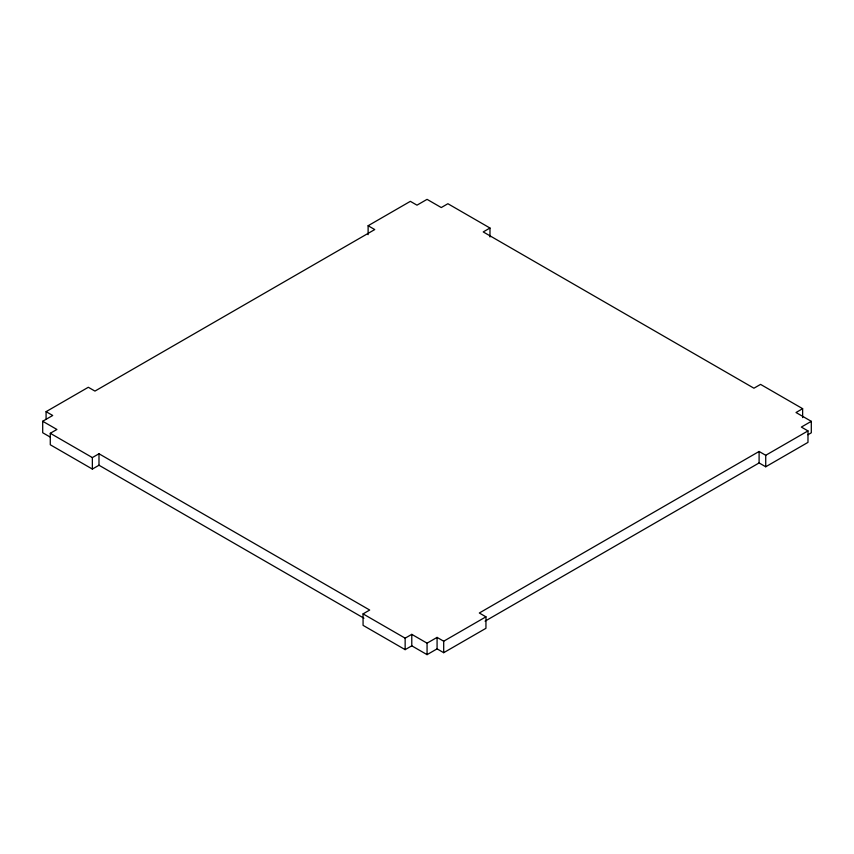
<?xml version="1.0" encoding="UTF-8"?>
<svg xmlns="http://www.w3.org/2000/svg" width="854" height="854" viewBox="0 0 854 854"><rect width="100%" height="100%" fill="white"/><g stroke="black" fill="none" stroke-linecap="round" stroke-linejoin="round"><path stroke-width="1.28" d="M46.084 419.303L46.084 411.66L88.325 387.268L94.954 391.089L374.746 229.555L368.117 225.734L368.117 234.658M368.117 225.734L410.358 201.341L416.987 205.163L427.064 199.356L441.272 207.554L447.891 203.722L489.982 228.029L489.982 236.953M50.354 437.152L42.7 432.743L42.7 421.257L52.713 415.482L46.084 411.66M363.932 618.2L98.989 465.238L92.36 469.07L50.279 444.763L50.279 433.288L56.908 429.466L42.7 421.257M50.279 433.288L92.36 457.584L98.989 453.762L369.697 610.044L363.067 613.877L363.067 625.352L405.148 649.648L411.777 645.827L427.064 654.644L437.077 648.869L443.696 652.691L485.947 628.309L485.947 616.823L479.318 613.001L759.099 451.467L765.728 455.289L807.98 430.907L807.98 442.383L765.728 466.775L759.099 462.943L485.072 621.157M489.982 228.029L483.225 231.925L753.933 388.207L760.562 384.385L802.643 408.682L802.643 417.606M363.067 613.877L405.148 638.173L411.777 634.351L427.064 643.169L437.077 637.394L443.696 641.215L485.947 616.823M802.643 408.682L796.013 412.514L811.3 421.332L811.3 432.807L807.98 434.729M811.3 421.332L801.351 427.075L807.98 430.907M765.728 455.289L765.728 466.775M759.099 451.467L759.099 462.943M443.696 641.215L443.696 652.691M437.077 637.394L437.077 648.869M427.064 643.169L427.064 654.644M411.777 634.351L411.777 645.827M405.148 638.173L405.148 649.648M98.989 453.762L98.989 465.238M92.36 457.584L92.36 469.07"/></g></svg>
